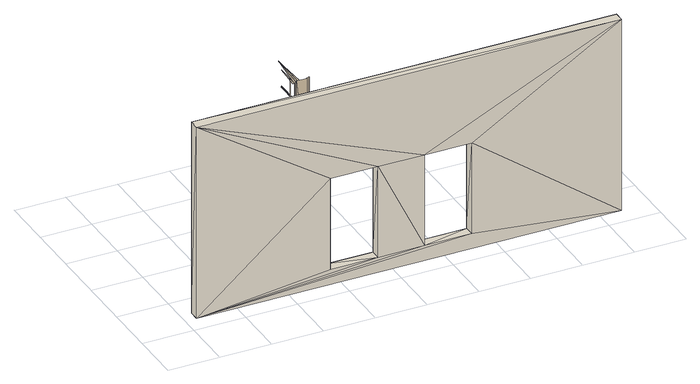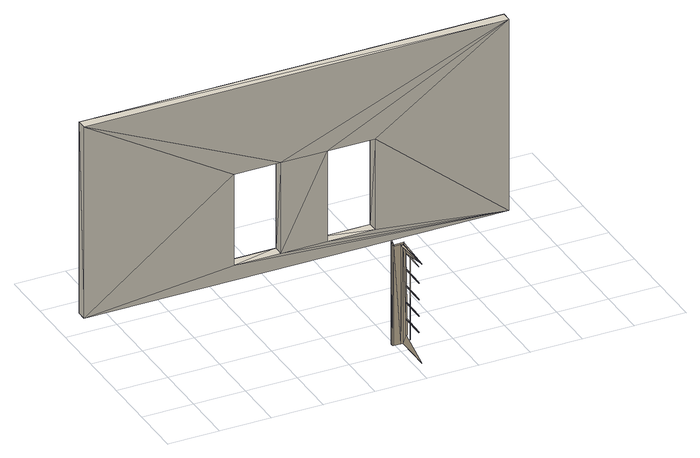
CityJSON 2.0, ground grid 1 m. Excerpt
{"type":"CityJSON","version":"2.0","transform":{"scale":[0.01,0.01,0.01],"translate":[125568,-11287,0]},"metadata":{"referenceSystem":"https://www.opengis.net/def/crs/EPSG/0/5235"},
"CityObjects":{
"building1":{"type":"Building","children":["building1-1","building1-2"]},
"building1-1":{"type":"BuildingPart","attributes":{"ifc_type":"IfcWallStandardCase","name":"Basic Wall:Outside wall:346660"},"parents":["building1"],"geometry":[{"type":"MultiSurface","lod":"2.2","boundaries":[[[0,1,2]],[[3,0,2]],[[4,5,6]],[[4,6,7]],[[5,1,0]],[[5,0,6]],[[3,2,4]],[[7,3,4]],[[8,9,10]],[[11,8,10]],[[11,10,12]],[[13,11,12]],[[13,12,14]],[[15,13,14]],[[15,14,9]],[[8,15,9]],[[16,17,18]],[[19,16,18]],[[19,18,20]],[[20,18,21]],[[20,21,22]],[[23,20,22]],[[23,22,16]],[[16,22,17]],[[12,2,1]],[[10,2,12]],[[21,2,10]],[[14,12,1]],[[22,10,9]],[[22,21,10]],[[4,21,18]],[[4,2,21]],[[5,18,17]],[[5,4,18]],[[1,5,17]],[[1,17,22]],[[1,22,9]],[[1,9,14]],[[0,3,13]],[[13,3,11]],[[11,3,20]],[[0,13,15]],[[8,11,23]],[[11,20,23]],[[19,20,7]],[[20,3,7]],[[16,19,6]],[[19,7,6]],[[16,6,0]],[[23,16,0]],[[8,23,0]],[[15,8,0]]]}]},
"building1-2":{"type":"BuildingInstallation","attributes":{"ifc_type":"IfcDoor","name":"M_Door-Interior-Double-Full Glass-Wood:1500 x 2000mm:353875"},"parents":["building1"],"geometry":[{"type":"MultiSurface","lod":"2.2","boundaries":[[[24,25,26]],[[25,24,27]],[[28,24,29]],[[30,24,25]],[[30,31,24]],[[24,32,25]],[[24,31,33]],[[30,33,31]],[[32,34,25]],[[35,36,28]],[[34,32,37]],[[24,33,29]],[[38,39,40]],[[41,42,43]],[[44,45,46]],[[47,48,49]],[[30,50,33]],[[38,40,51]],[[41,43,52]],[[44,46,53]],[[47,49,54]],[[29,50,55]],[[33,50,29]],[[35,28,29]],[[27,56,24]],[[26,57,25]],[[58,59,34]],[[60,61,62]],[[57,30,25]],[[62,61,63]],[[64,29,55]],[[63,65,66]],[[62,63,66]],[[67,51,40]],[[68,52,43]],[[69,53,46]],[[70,54,49]],[[71,39,38]],[[72,42,41]],[[45,44,73]],[[74,48,47]],[[65,62,66]],[[75,38,51]],[[76,41,52]],[[77,44,53]],[[78,47,54]],[[57,25,34]],[[56,32,24]],[[30,79,50]],[[35,80,36]],[[29,81,35]],[[64,81,29]],[[82,83,84]],[[85,84,83]],[[82,86,83]],[[85,83,87]],[[35,64,80]],[[81,64,35]],[[83,86,88]],[[83,88,87]],[[82,88,86]],[[87,89,85]],[[82,89,88]],[[88,89,87]]]}]}
},
"vertices":[
[22,55,0],[22,35,0],[22,35,385],[22,55,385],[842,35,385],[842,35,0],[842,55,0],[842,55,385],[372,55,30],[372,35,30],[372,35,213],[372,55,213],[280,35,213],[280,55,213],[280,35,30],[280,55,30],[553,55,30],[553,35,30],[553,35,213],[553,55,213],[462,55,213],[462,35,213],[462,35,30],[462,55,30],
[385,375,0],[385,375,200],[382,375,200],[382,375,0],[382,373,0],[389,375,0],[385,376,199],[385,376,0],[385,387,23],[389,376,0],[385,387,188],[402,373,0],[382,373,202],[382,387,23],[385,387,156],[384,387,156],[384,387,154],[385,387,123],[384,387,123],[384,387,121],[385,387,90],[384,387,90],[384,387,88],[385,387,57],[384,387,57],[384,387,55],[389,376,199],[385,387,154],[385,387,121],[385,387,88],[385,387,55],[389,375,200],[385,450,0],[385,450,200],[382,387,188],[385,438,188],[384,405,188],[384,403,188],[385,403,188],[384,403,23],[402,375,200],[385,405,23],[385,403,23],[384,438,154],[384,438,121],[384,438,88],[384,438,55],[385,438,156],[385,438,123],[385,438,90],[385,438,57],[385,438,154],[385,438,121],[385,438,88],[385,438,55],[385,450,199],[402,373,202],[402,375,0],[402,374,201],[402,368,0],[402,368,207],[404,368,207],[402,374,0],[404,368,0],[404,374,0],[404,374,201]
]}
